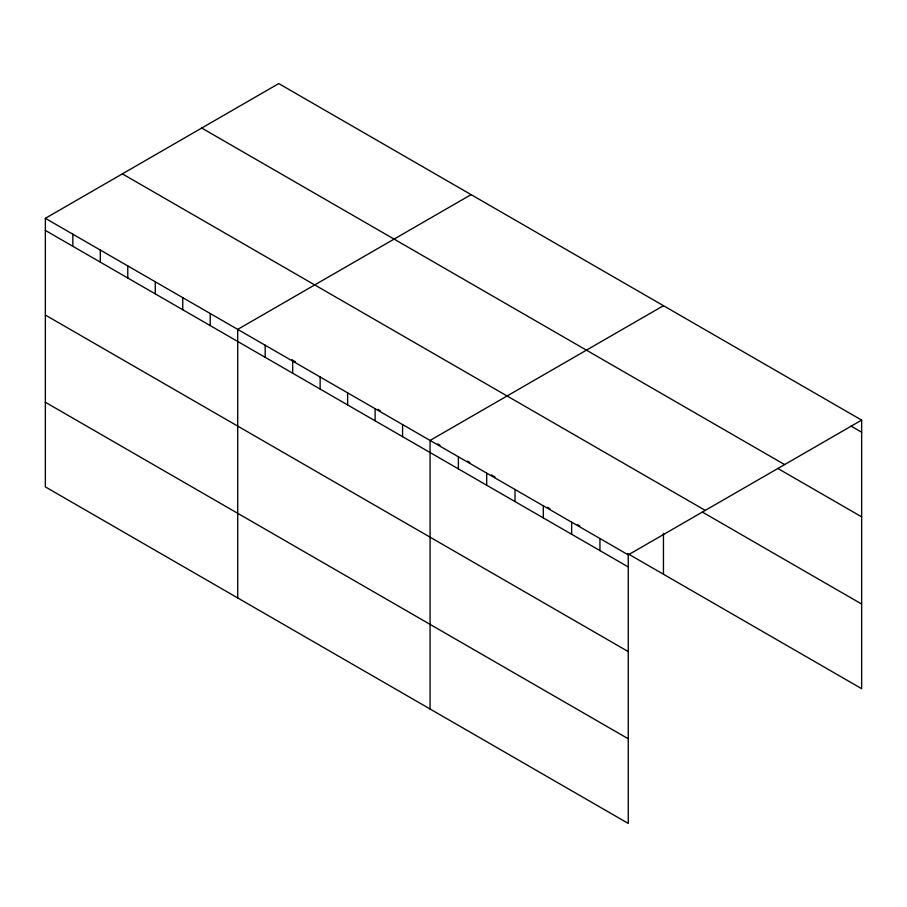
<?xml version="1.0" encoding="UTF-8"?>
<svg xmlns="http://www.w3.org/2000/svg" width="907" height="907" viewBox="0 0 907 907"><rect width="100%" height="100%" fill="white"/><g stroke="black" fill="none" stroke-linecap="round" stroke-linejoin="round"><path stroke-width="1.36" d="M45.35 218.326L628.256 554.869L628.256 823.42L45.35 486.889L45.35 218.326L278.744 83.58L861.65 420.111L861.65 688.674L627.621 553.553M471.107 194.631L237.713 329.388L237.713 597.94M663.459 305.693L430.065 440.439L430.065 709.002M628.256 554.869L861.65 420.111M851.038 426.075L861.65 432.208M201.728 128.046L784.634 464.588M777.889 468.488L861.65 516.843M122.366 173.861L705.272 510.392M702.392 512.092L861.65 604.039M291.884 359.728L295.467 361.791M377.913 409.386L380.294 410.769M437.65 443.874L440.042 445.258M467.513 461.13L469.905 462.502M491.413 474.917L494.995 476.991M547.567 507.342L549.959 508.725M577.442 524.586L579.822 525.969M45.35 230.412L628.256 566.954M45.35 315.046L628.256 651.589M45.35 402.255L628.256 738.786M663.459 533.35L663.459 574.256M599.946 538.52L599.946 550.606M571.637 522.171L571.637 534.257M543.316 505.823L543.316 517.92M515.006 489.474L515.006 501.571M486.696 473.137L486.696 485.222M458.386 456.788L458.386 468.874M402.583 424.578L402.583 436.664M375.113 408.706L375.113 420.803M347.63 392.844L347.63 404.93M320.148 376.983L320.148 389.069M292.666 361.111L292.666 373.208M265.184 345.25L265.184 357.335M210.231 313.516L210.231 325.613M182.749 297.655L182.749 309.74M155.267 281.782L155.267 293.879M127.785 265.921L127.785 278.007M100.314 250.06L100.314 262.146M72.832 234.187L72.832 246.285"/></g></svg>
